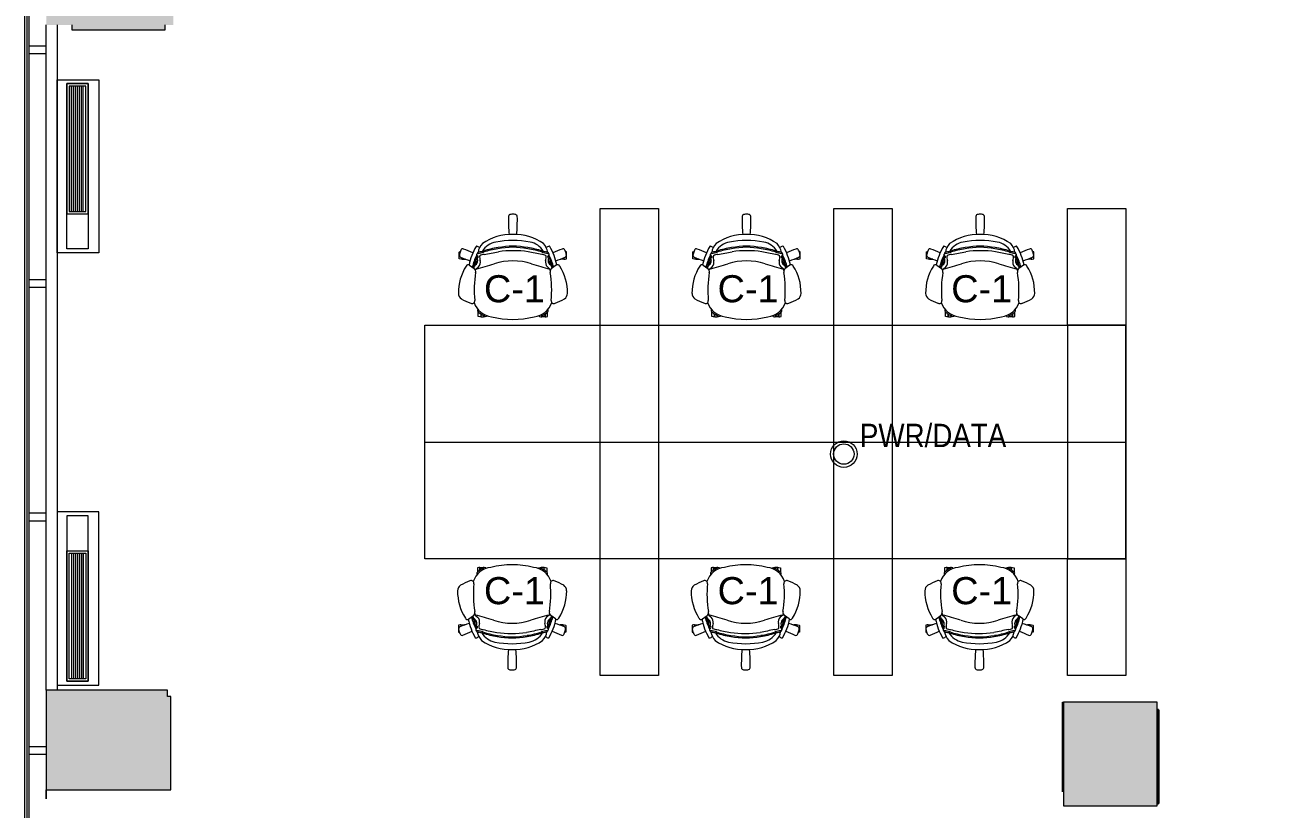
# Model space of a CAD drawing. Header units: inches. Extents: x 1 to 3921, y -2183 to 193.
# Drawn here: x 1079.4 to 1398.9, y -1380 to -1178.5 of the extents above; entities that cross this region are included whole.
import ezdxf

# ---------------------------------------------------------------- set-up
doc = ezdxf.new("R2010")
doc.units = ezdxf.units.IN
doc.header["$MEASUREMENT"] = 0
for name, color, linetype, lineweight in [('8260 Willow Oaks_dwg _2_', 8, 'Continuous', 9), ('A-ANNO-NOTE', 131, 'Continuous', 20), ('A-COLS', 52, 'Continuous', 13), ('A-FURN-NEW', 7, 'Continuous', 9), ('A-FURN-TAGS', 7, 'Continuous', 9), ('A-WALL', 113, 'Continuous', 50), ('AFUFU-2D-CH', 7, 'Continuous', 9), ('Cougaar_Furn Plan_V01_1_dwg', 8, 'Continuous', 9), ('E-ELEC-FIXT-IDEN', 2, 'Continuous', 9), ('LEVEL 07 BB', 7, 'Continuous', 9)]:
    doc.layers.add(name, color=color, linetype=linetype, lineweight=lineweight)
doc.styles.add('Arial', font='arial.ttf', dxfattribs={"height": 6.966241})
doc.styles.add('Arial_9', font='arial.ttf', dxfattribs={"width": 0.85, "height": 6})

# ---------------------------------------------------------------- blocks, each defined once
blk = doc.blocks.new('Cougaar_Furn Plan_V01_1_dwg_task chr-2613225-New Construction - Tel_Data_Elec Plan')
at = {"layer": 'AFUFU-2D-CH'}
for p, q in [((-11.38, 1.54), (-10.18, 0.68)), ((-9.82, 2.01), (-9.51, 2.34)), ((9.35, 2.01), (9.03, 2.34)), ((10.9, 1.54), (9.7, 0.68)), ((-8.51, -11.02), (-8.49, -11.02)), ((8.03, -11.02), (8.02, -11.02))]:
    blk.add_line(p, q, dxfattribs=at)
at = {"layer": 'AFUFU-2D-CH', "flags": 128}
for points in [[(9.08, 6.42), (9.07, 6.42), (9.06, 6.42), (9.06, 6.42)], [(9.21, 6.36), (9.21, 6.36), (9.21, 6.36), (9.21, 6.36)], [(-8.17, -11.22), (-8.17, -11.22), (-8.17, -11.22), (-8.17, -11.22)], [(7.69, -11.22), (7.69, -11.22), (7.69, -11.22), (7.69, -11.22)]]:
    blk.add_lwpolyline(points, close=True, dxfattribs=at)
for points in [[(-13.36, 3.46), (-13.36, 3.11), (-13.4, 3.07), (-13.62, 3.07), (-13.99, 3.16), (-14.01, 3.2), (-14.01, 4.92), (-13.99, 4.96), (-13.75, 5.03)], [(-13.29, 3.43), (-13.29, 3.12), (-13.25, 3.08), (-12.62, 3.08), (-12.58, 3.12), (-12.58, 3.15)], [(12.81, 3.43), (12.81, 3.12), (12.77, 3.08), (12.14, 3.08), (12.1, 3.12), (12.1, 3.15)], [(12.88, 3.46), (12.88, 3.11), (12.92, 3.07), (13.14, 3.07), (13.51, 3.16), (13.53, 3.2), (13.53, 4.92), (13.51, 4.96), (13.27, 5.03)], [(-12.38, 3.07), (-12.47, 3.07), (-12.53, 3.13)], [(-10.28, 1.37), (-10.28, 1.37), (-10.28, 1.37), (-10.28, 1.37), (-10.28, 1.37)], [(-9.82, 0.15), (-9.72, 0.54), (-9.09, 1.11)], [(9.34, 0.15), (9.24, 0.54), (8.61, 1.11)], [(9.8, 1.37), (9.8, 1.37), (9.8, 1.37), (9.8, 1.37), (9.8, 1.37)], [(11.9, 3.07), (11.99, 3.07), (12.05, 3.13)], [(-8.51, -11.01), (-8.51, -11.67), (-8.55, -11.71), (-8.77, -11.71), (-9.14, -11.62), (-9.16, -11.58), (-9.16, -10.48)], [(-8.44, -11.05), (-8.44, -11.66), (-8.4, -11.7), (-7.77, -11.7), (-7.73, -11.66), (-7.73, -11.38)], [(-7.01, -11.4), (-7.01, -11.58), (-7.04, -11.62), (-7.4, -11.71), (-7.62, -11.71), (-7.66, -11.67), (-7.66, -11.37)], [(6.54, -11.4), (6.54, -11.58), (6.56, -11.62), (6.93, -11.71), (7.15, -11.71), (7.19, -11.67), (7.19, -11.37)], [(7.96, -11.05), (7.96, -11.66), (7.92, -11.7), (7.29, -11.7), (7.25, -11.66), (7.25, -11.38)], [(8.03, -11.01), (8.03, -11.67), (8.07, -11.71), (8.29, -11.71), (8.66, -11.62), (8.68, -11.58), (8.68, -10.48)]]:
    blk.add_lwpolyline(points, dxfattribs=at)
at = {"layer": 'AFUFU-2D-CH'}
for centre, radius, start, end in [((38.98, 13.13), 40.36, 178.6382, 185.3084), ((-0.72, 13.95), 0.658, 95.578, 168.1097), ((-0.24, 10.36), 4.28, 81.8902, 97.2976), ((0.25, 13.96), 0.648, 11.2382, 79.7345), ((-39.46, 13.13), 40.36, 354.6916, 1.3618), ((-9.57, 6.27), 0.151, 78.7089, 146.2298), ((-9.94, 4.73), 1.74, 49.2074, 76.6764), ((-5.08, 4.21), 4.15, 136.3066, 171.3401), ((-0.77, -3.28), 12.68, 87.6181, 125.2009), ((-3.8, 2.6), 4.94, 99.7955, 149.3601), ((-0.24, -14.92), 22.82, 78.8813, 101.119), ((-0.24, -13.23), 19.65, 78.7774, 101.2226), ((0.29, -3.28), 12.68, 54.7991, 92.3819), ((3.32, 2.6), 4.94, 30.6399, 80.2045), ((4.6, 4.21), 4.15, 8.6599, 43.6934), ((9.46, 4.73), 1.74, 103.3236, 130.7926), ((9.09, 6.28), 0.142, 32.884, 103.8399), ((-13.4, 4.12), 0.59, 157.2242, 240.4539), ((-9.36, 3.43), 4.68, 155.4374, 168.707), ((-2.82, 28.68), 27.33, 246.561, 252.045), ((-13.13, 5.26), 0.496, 59.855, 166.5947), ((-28.89, -36.81), 45.41, 66.147, 69.3645), ((3.72, -1.49), 15.54, 149.6915, 168.4725), ((2.29, -1.98), 13.31, 153.1044, 166.8211), ((105.76, -27.9), 119.68, 164.5276, 165.8431), ((-18.74, 5.09), 9.32, 341.0709, 351.256), ((-8.66, 4.02), 0.919, 160.5621, 179.5786), ((-8.7, 3.97), 0.887, 176.4919, 199.5681), ((-9.2, 4.25), 0.348, 177.008, 257.2382), ((-9.08, 4.06), 0.512, 103.7679, 156.5263), ((-8.74, 4.18), 0.8, 95.1355, 169.4715), ((-9.15, 3.77), 0.393, 195.1587, 255.2249), ((-12.79, 2.28), 3.54, 7.9385, 21.5302), ((-9.29, 3.86), 0.0489, 354.6079, 73.9614), ((-8.37, 3.67), 0.888, 167.6517, 196.5926), ((-9.24, 3.42), 0.023, 251.7678, 350.9393), ((-10.91, 15.17), 10.75, 279.1788, 286.925), ((-11.15, 19.48), 14.69, 279.1698, 283.162), ((-6.15, 3.54), 2.63, 170.5454, 198.0009), ((-7.44, 1.4), 2.89, 93.9352, 116.7775), ((-0.21, -19.1), 25.44, 98.7194, 107.3894), ((-8.62, 4.95), 0.835, 355.7738, 15.4324), ((-0.73, -16.82), 22.82, 98.4709, 108.0048), ((-274.96, 1394.58), 1415.76, 280.88356, 281.03577), ((-0.27, -13.52), 19.65, 78.7774, 101.2226), ((-0.1, -22.51), 27.77, 82.135, 97.9624), ((-0.3, -19.39), 25.44, 72.6106, 81.2806), ((-0.27, -19.1), 25.44, 72.6106, 81.2806), ((-9.36, -66.32), 72.51, 76.8265, 79.6201), ((6.96, 1.4), 2.89, 63.2225, 86.0648), ((8.14, 4.95), 0.835, 164.5676, 184.2262), ((10.43, 15.17), 10.75, 253.075, 260.8212), ((10.68, 19.48), 14.69, 256.838, 260.8302), ((5.67, 3.54), 2.63, 341.9991, 9.4546), ((8.26, 4.18), 0.8, 10.5285, 84.8645), ((8.6, 4.06), 0.512, 23.4737, 76.2321), ((7.89, 3.67), 0.888, 343.4074, 12.3483), ((8.77, 3.42), 0.023, 189.0607, 288.2322), ((8.81, 3.86), 0.0489, 106.0386, 185.3921), ((8.67, 3.77), 0.393, 284.7751, 344.8413), ((8.72, 4.25), 0.348, 282.7618, 2.992), ((12.31, 2.28), 3.54, 158.4698, 172.0615), ((8.18, 4.02), 0.919, 0.4214, 19.4379), ((8.22, 3.97), 0.887, 340.4319, 3.5081), ((18.26, 5.09), 9.32, 188.744, 198.9291), ((-2.76, -1.98), 13.31, 13.1789, 26.8956), ((-106.24, -27.9), 119.68, 14.1569, 15.4724), ((-4.2, -1.49), 15.54, 11.5275, 30.3085), ((28.41, -36.81), 45.41, 110.6355, 113.853), ((2.34, 28.68), 27.33, 287.955, 293.439), ((12.65, 5.26), 0.496, 13.4053, 120.145), ((8.88, 3.43), 4.68, 11.293, 24.5626), ((12.92, 4.12), 0.59, 299.5461, 22.7758), ((-1.45, -5.56), 12.8, 147.5535, 180.6458), ((-11.73, 1.12), 0.548, 50.5859, 160.5928), ((28.65, -27.27), 48.13, 143.1349, 144.1853), ((-9.13, 0.89), 1.24, 157.6746, 179.9967), ((-9.86, 1.07), 0.55, 198.8446, 209.1233), ((-2.82, 28.68), 27.33, 254.1563, 254.6871), ((-7.51, 0.39), 2.94, 145.3114, 160.6545), ((-10.78, -0.11), 0.992, 346.657, 53.2163), ((-9.86, 1.07), 0.55, 250.5254, 284.1346), ((-9.87, 2.05), 0.0616, 164.5275, 314.873), ((-10.64, 2.71), 1.36, 305.2307, 2.4509), ((-20.98, 48.46), 49.22, 283.2279, 288.8982), ((-9.96, 2.85), 0.688, 311.7569, 353.1552), ((-10.33, 2.31), 1.73, 315.7645, 14.0434), ((-0.24, -12.59), 15.25, 71.6442, 108.358), ((20.51, 48.46), 49.22, 251.1018, 256.7721), ((9.85, 2.31), 1.73, 165.9566, 224.2355), ((9.49, 2.85), 0.688, 186.8448, 228.2431), ((10.16, 2.71), 1.36, 177.5491, 234.7693), ((9.38, 1.07), 0.55, 255.8654, 289.4746), ((10.3, -0.11), 0.992, 126.7837, 193.343), ((9.39, 2.05), 0.0616, 225.127, 15.4725), ((-29.13, -27.27), 48.13, 35.8147, 36.8651), ((7.03, 0.39), 2.94, 19.3455, 34.6886), ((8.66, 0.89), 1.24, 0.0033, 22.3254), ((9.38, 1.07), 0.55, 330.8767, 341.1554), ((11.25, 1.12), 0.548, 19.4072, 129.4141), ((0.97, -5.56), 12.8, 359.3542, 32.4465), ((16.16, -4.84), 26.35, 170.1738, 185.8289), ((-16.63, -4.84), 26.35, 354.1711, 9.8262), ((-12.56, -5.7), 1.68, 180.1694, 236.6587), ((12.08, -5.7), 1.68, 303.3413, 359.8306), ((-6.61, 4.39), 13.39, 239.0957, 250.5365), ((-10.76, -7.6), 0.708, 244.223, 7.3984), ((-5.23, -6.47), 5.24, 197.6212, 264.7126), ((4.75, -6.47), 5.24, 275.2874, 342.3793), ((10.28, -7.6), 0.708, 172.6016, 295.777), ((6.13, 4.39), 13.39, 289.4635, 300.9043), ((-8.9, -10.15), 0.418, 138.7131, 230.9357), ((-5.78, -7), 4.85, 225.875, 240.5267), ((-7.53, -10.2), 1.2, 238.2374, 259.4043), ((-7.73, -10.96), 0.417, 266.4272, 319.2262), ((-0.24, 10), 22.37, 255.8423, 284.1576), ((7.25, -10.96), 0.417, 220.7738, 273.5728), ((7.06, -10.2), 1.2, 280.5957, 301.7626), ((5.3, -7), 4.85, 299.4733, 314.125), ((8.42, -10.15), 0.418, 309.0643, 41.2869)]:
    blk.add_arc(centre, radius, start, end, dxfattribs=at)
blk = doc.blocks.new('Cougaar_Furn Plan_V01_1_dwg-2613217-New Construction - Tel_Data_Elec Plan')
at = {"layer": 'A-FURN-NEW'}
for p, q in [((1174.68, -1286.26), (1354.68, -1286.26)), ((1219.68, -1286.26), (1234.68, -1286.26)), ((1279.68, -1286.26), (1294.68, -1286.26)), ((1339.68, -1286.26), (1354.68, -1286.26))]:
    blk.add_line(p, q, dxfattribs=at)
at = {"layer": 'A-FURN-NEW', "flags": 128}
for points in [[(1219.68, -1256.26), (1219.68, -1226.26), (1234.68, -1226.26), (1234.68, -1346.26), (1219.68, -1346.26), (1219.68, -1316.26)], [(1279.68, -1256.26), (1279.68, -1226.26), (1294.68, -1226.26), (1294.68, -1346.26), (1279.68, -1346.26), (1279.68, -1316.26)], [(1339.68, -1256.26), (1339.68, -1226.26), (1354.68, -1226.26), (1354.68, -1346.26), (1339.68, -1346.26), (1339.68, -1316.26)], [(1354.68, -1316.26), (1174.68, -1316.26), (1174.68, -1256.26), (1354.68, -1256.26)]]:
    blk.add_lwpolyline(points, dxfattribs=at)
for points in [[(1219.68, -1256.26), (1234.68, -1256.26), (1234.68, -1316.26), (1219.68, -1316.26)], [(1279.68, -1256.26), (1294.68, -1256.26), (1294.68, -1316.26), (1279.68, -1316.26)], [(1339.68, -1256.26), (1339.68, -1316.26), (1354.68, -1316.26), (1354.68, -1256.26)]]:
    blk.add_lwpolyline(points, close=True, dxfattribs=at)
for p in [(1197.52, -1242.36), (1257.52, -1242.36), (1317.52, -1242.36)]:
    blk.add_blockref('Cougaar_Furn Plan_V01_1_dwg_task chr-2613225-New Construction - Tel_Data_Elec Plan', p)
at = {"rotation": 180}
for p in [(1196.84, -1330.16), (1256.84, -1330.16), (1316.84, -1330.16)]:
    blk.add_blockref('Cougaar_Furn Plan_V01_1_dwg_task chr-2613225-New Construction - Tel_Data_Elec Plan', p, dxfattribs=at)
at = {"layer": 'A-FURN-TAGS', "char_height": 6.966, "width": 18.6776, "attachment_point": 1, "line_spacing_factor": 0.941778, "style": 'Arial'}
for insert in [(1189.84, -1243.39), (1249.84, -1243.39), (1309.84, -1243.39), (1189.84, -1320.95), (1249.84, -1320.95), (1309.84, -1320.95)]:
    blk.add_mtext('C-1', dxfattribs=dict(at, insert=insert))
blk = doc.blocks.new('Columns 1 - Columns 1-2495298-New Construction - Tel_Data_Elec Plan')
at = {"layer": 'A-COLS', "lineweight": 9}
h = blk.add_hatch(color=55, dxfattribs=at)
h.paths.add_polyline_path([(-344.46, -2150.94), (-338.28, -2144.77), (-338.28, -2115.04), (-368.16, -2115.04), (-368.16, -2117.34), (-369.17, -2117.34), (-369.17, -2147.78), (-360.5, -2147.78), (-354.06, -2141.34), (-347.61, -2147.78)], flags=0)
h.paths.add_polyline_path([(249.67, -2143.52), (255.5, -2137.69), (255.5, -2113.67), (220.65, -2113.67), (220.65, -2140.53), (220.23, -2113.67), (217.01, -2113.67), (217.01, -2140.67), (246.82, -2140.67)], flags=0)
h.paths.add_polyline_path([(-113.19, -2143.52), (-110.22, -2140.54), (-86.7, -2140.54), (-86.7, -2114.54), (-119.32, -2114.54), (-119.32, -2137.38), (-116.16, -2140.54)], flags=0)
h.paths.add_polyline_path([(-585.22, -2121.95), (-578.56, -2115.29), (-578.56, -2080.06), (-607.29, -2080.06), (-607.29, -2117.79), (-601.06, -2117.79), (-595.22, -2111.95), (-589.37, -2117.79)], flags=0)
h.paths.add_polyline_path([(-841.54, -2073), (-819.17, -2073), (-819.17, -2049), (-846.02, -2049), (-846.02, -2068.52), (-843.59, -2070.96)], flags=0)
h.paths.add_polyline_path([(-1068.66, -1845.88), (-1055.93, -1833.15), (-1055.93, -1808.86), (-1085.69, -1808.86), (-1085.69, -1828.86), (-1081.39, -1833.15)], flags=0)
h.paths.add_polyline_path([(-1277.28, -1619.05), (-1276.44, -1619.05), (-1276.44, -1589.05), (-1277.28, -1589.05), (-1277.28, -1587.14), (-1301.28, -1587.14), (-1301.28, -1589.05), (-1309.94, -1589.05), (-1317.71, -1596.83), (-1295.49, -1619.05)], flags=0)
h.paths.add_polyline_path([(-1083.3, -1617.89), (-1058.94, -1617.89), (-1058.94, -1593.96), (-1083.3, -1593.96)], flags=0)
h.paths.add_polyline_path([(-819.99, -1615.25), (-818.48, -1615.25), (-818.48, -1589.87), (-842.8, -1589.87), (-842.8, -1615.25), (-820.03, -1615.25)], flags=0)
h.paths.add_polyline_path([(-603.13, -1613.61), (-578.8, -1612.78), (-578.8, -1591.25), (-603.13, -1591.25), (-603.13, -1612.78)], flags=0)
h.paths.add_polyline_path([(-844.96, -1400.7), (-770.86, -1400.7), (-770.86, -1352.13), (-844.96, -1352.13)], flags=0)
h.paths.add_polyline_path([(-1083.3, -1379.2), (-1059.3, -1379.2), (-1059.3, -1352.54), (-1083.3, -1352.54)], flags=0)
h.paths.add_polyline_path([(-602.86, -1376.13), (-578.86, -1376.13), (-578.86, -1352.13), (-602.86, -1352.13)], flags=0)
h.paths.add_polyline_path([(-1312.55, -1375.07), (-1312.55, -1351.07), (-1313.43, -1351.07), (-1313.43, -1349.42), (-1344.55, -1349.42), (-1344.55, -1375.07), (-1313.43, -1375.07)], flags=0)
h.paths.add_polyline_path([(-1333.32, -1179.82), (-1313.99, -1179.82), (-1313.99, -1178.54), (-1311.93, -1178.54), (-1311.93, -1148.62), (-1333.32, -1148.62), (-1344.55, -1159.85), (-1344.55, -1178.54), (-1337.99, -1178.54), (-1337.99, -1179.82)], flags=0)
h.paths.add_polyline_path([(-1066.36, -921.65), (-1054.31, -921.65), (-1054.31, -892.1), (-1066.36, -880.04), (-1096.08, -909.76), (-1084.18, -921.65)], flags=0)
h.paths.add_polyline_path([(-843.09, -889.56), (-813.47, -889.56), (-813.47, -857.49), (-823.93, -847.03), (-829.95, -853.04), (-843.09, -853.04), (-843.09, -865.56), (-843.73, -865.56), (-843.73, -889.56)], flags=0)
h.paths.add_polyline_path([(-577.38, -853.79), (-577.38, -820.29), (-607.26, -820.29), (-607.26, -853.79)], flags=0)
at = {"layer": 'A-COLS', "color": 250, "lineweight": 20}
for p, q in [((-1337.99, -1178.54), (-1337.99, -1179.82)), ((-1313.99, -1179.82), (-1313.99, -1178.54)), ((-1337.99, -1179.82), (-1313.99, -1179.82)), ((-1313.43, -1349.42), (-1344.55, -1349.42)), ((-1344.55, -1349.42), (-1344.55, -1375.07)), ((-1313.43, -1351.07), (-1313.43, -1349.42)), ((-1312.55, -1351.07), (-1313.43, -1351.07)), ((-1312.55, -1375.07), (-1312.55, -1351.07)), ((-1059.3, -1352.54), (-1083.3, -1352.54)), ((-1083.3, -1352.54), (-1083.3, -1379.2)), ((-1059.3, -1379.2), (-1059.3, -1352.54)), ((-1344.55, -1375.07), (-1312.55, -1375.07)), ((-1083.3, -1379.2), (-1059.3, -1379.2))]:
    blk.add_line(p, q, dxfattribs=at)
blk = doc.blocks.new('8260 Willow Oaks_dwg _2_-2439531-New Construction - Tel_Data_Elec Plan')
at = {"layer": 'A-WALL', "lineweight": 9}
for points in [[(31730, 9237), (31730, 9237), (31730, 9237)], [(31984.25, 9209.54), (31984.25, 9233.54), (31983.89, 9233.54), (31983.89, 9209.54)]]:
    blk.add_hatch(color=7, dxfattribs=at).paths.add_polyline_path(points, flags=0)
at = {"layer": 'A-WALL', "color": 10, "lineweight": 30, "flags": 128}
blk.add_lwpolyline([(31983.89, 9209.54), (31984.25, 9209.54), (31984.25, 9233.54), (31983.89, 9233.54)], dxfattribs=at)
at = {"layer": 'LEVEL 07 BB'}
for p, q in [((31698.64, 9238.66), (31698.64, 9409.53)), ((31701.39, 9409.53), (31701.39, 9238.66)), ((31698.64, 9404.08), (31694.14, 9404.08)), ((31698.64, 9402.08), (31694.14, 9402.08)), ((31705.14, 9361.58), (31705.14, 9393.83)), ((31705.64, 9361.58), (31705.64, 9393.83)), ((31706.14, 9361.58), (31706.14, 9393.83)), ((31706.64, 9361.58), (31706.64, 9393.83)), ((31707.14, 9361.58), (31707.14, 9393.83)), ((31707.64, 9361.58), (31707.64, 9393.83)), ((31708.14, 9361.58), (31708.14, 9393.83)), ((31698.64, 9344.08), (31694.14, 9344.08)), ((31698.64, 9342.08), (31694.14, 9342.08)), ((31698.64, 9284.08), (31694.14, 9284.08)), ((31698.64, 9282.08), (31694.14, 9282.08)), ((31705.14, 9273.78), (31705.14, 9241.53)), ((31705.64, 9273.78), (31705.64, 9241.53)), ((31706.14, 9273.78), (31706.14, 9241.53)), ((31706.64, 9273.78), (31706.64, 9241.53)), ((31707.14, 9273.78), (31707.14, 9241.53)), ((31707.64, 9273.78), (31707.64, 9241.53)), ((31708.14, 9273.78), (31708.14, 9241.53)), ((31698.64, 9224.08), (31694.14, 9224.08)), ((31698.64, 9222.08), (31694.14, 9222.08))]:
    blk.add_line(p, q, dxfattribs=at)
at = {"layer": 'LEVEL 07 BB', "flags": 128}
for points in [[(31721.82, 8987.13), (31693.14, 9015.81), (31693.14, 9430.42), (32004.12, 9743.28), (32202.35, 9743.28)], [(32200.1, 9742.78), (32004.32, 9742.78), (31693.64, 9430.22), (31693.64, 9016.01), (31722.18, 8987.48)], [(32200.1, 9742.28), (32004.53, 9742.28), (31694.14, 9430.01), (31694.14, 9016.22), (31722.53, 8987.83)], [(31959.64, 9212.48), (31959.64, 9235.53), (31959.89, 9235.53)]]:
    blk.add_lwpolyline(points, dxfattribs=at)
for points in [[(31712.14, 9350.96), (31701.39, 9350.96), (31701.39, 9395.46), (31712.14, 9395.46)], [(31709.39, 9394.46), (31703.89, 9394.46), (31703.89, 9360.96), (31709.39, 9360.96)], [(31709.39, 9351.96), (31703.89, 9351.96), (31703.89, 9394.46), (31709.39, 9394.46)], [(31708.77, 9393.83), (31704.52, 9393.83), (31704.52, 9361.58), (31708.77, 9361.58)], [(31712.14, 9284.41), (31701.39, 9284.41), (31701.39, 9239.91), (31712.14, 9239.91)], [(31709.39, 9283.41), (31703.89, 9283.41), (31703.89, 9240.91), (31709.39, 9240.91)], [(31709.39, 9240.91), (31703.89, 9240.91), (31703.89, 9274.41), (31709.39, 9274.41)], [(31708.77, 9241.53), (31704.52, 9241.53), (31704.52, 9273.78), (31708.77, 9273.78)], [(31698.64, 9213), (31698.64, 9210.73)]]:
    blk.add_lwpolyline(points, close=True, dxfattribs=at)

msp = doc.modelspace()

# ---------------------------------------------------------------- linework, layer by layer
at = {"layer": 'A-ANNO-NOTE'}
for radius in [3.42, 2.62]:
    msp.add_circle((1289.71, -1288.8), radius, dxfattribs=at)

# ---------------------------------------------------------------- block references
at = {"layer": '8260 Willow Oaks_dwg _2_', "color": 7}
msp.add_blockref('8260 Willow Oaks_dwg _2_-2439531-New Construction - Tel_Data_Elec Plan', (-30613.75, -10588.08), dxfattribs=at)
at = {"layer": 'A-COLS', "lineweight": 9}
msp.add_blockref('Columns 1 - Columns 1-2495298-New Construction - Tel_Data_Elec Plan', (2429.44, 0), dxfattribs=at)
at = {"layer": 'Cougaar_Furn Plan_V01_1_dwg', "color": 7}
msp.add_blockref('Cougaar_Furn Plan_V01_1_dwg-2613217-New Construction - Tel_Data_Elec Plan', (7.44, 0.54), dxfattribs=at)

# ---------------------------------------------------------------- texts
at = {"layer": 'E-ELEC-FIXT-IDEN', "insert": (1293.83, -1281.02), "char_height": 6, "width": 47.9043, "attachment_point": 1, "style": 'Arial_9'}
msp.add_mtext('PWR/DATA', dxfattribs=at)

doc.saveas('drawing.dxf')
